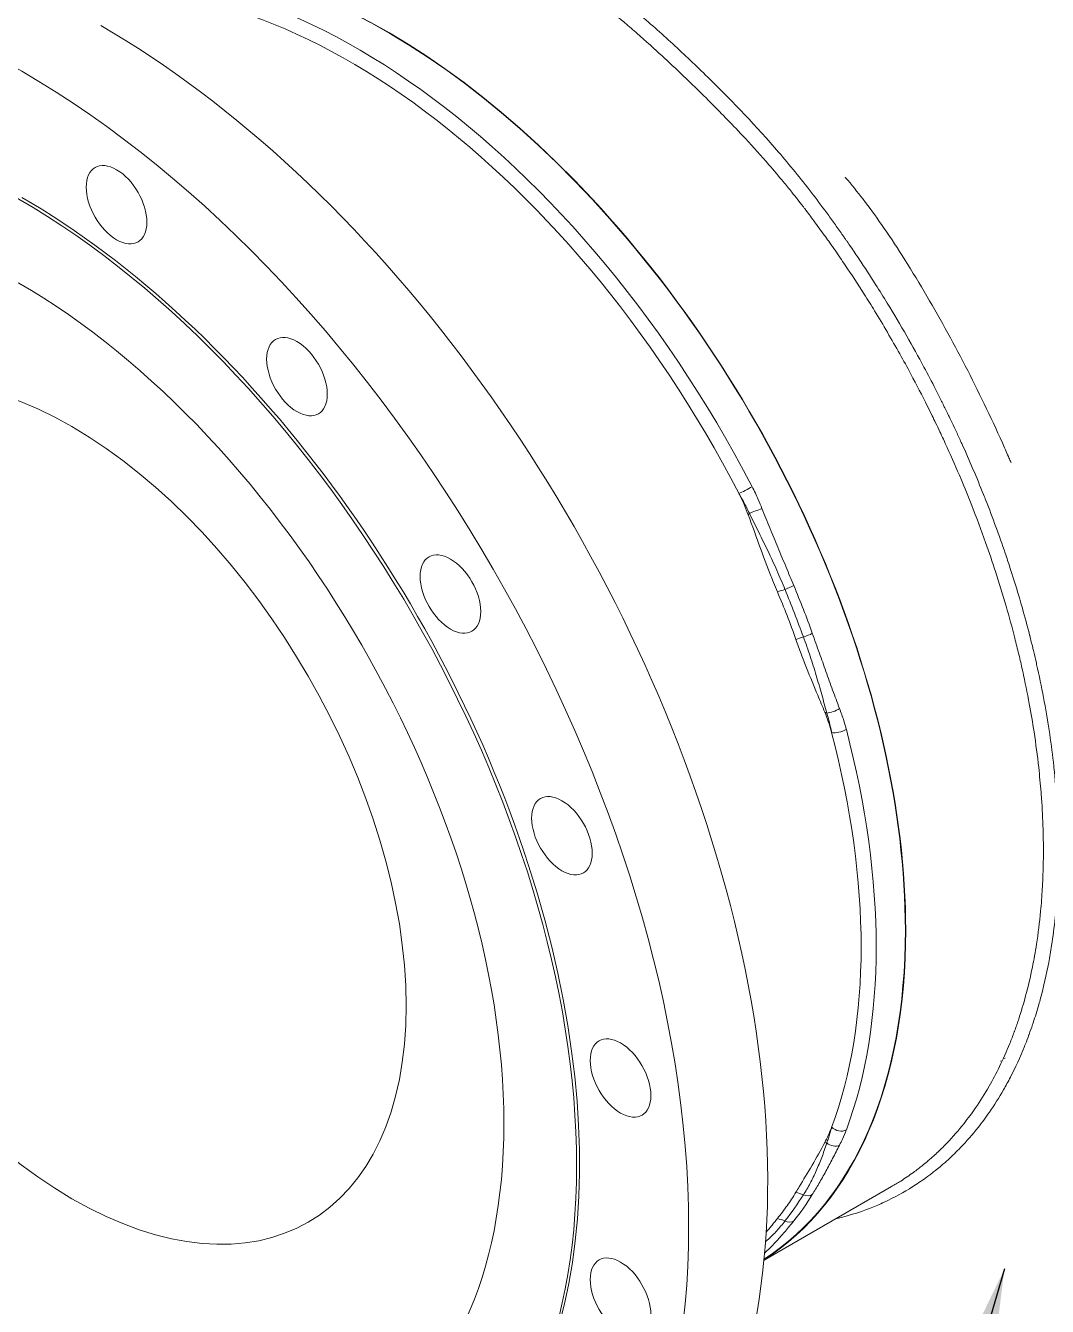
# Model space of a CAD drawing. Header units: millimetres. Extents: x -2122 to 22797, y 3569 to 89276.
# Drawn here: x 8869.5 to 9247.9, y 79414.9 to 79889 of the extents above; entities that cross this region are included whole.
import ezdxf

# ---------------------------------------------------------------- set-up
doc = ezdxf.new("R2010")
doc.units = ezdxf.units.MM
doc.header["$LTSCALE"] = 20
doc.layers.add('IA-TEXT', color=2, linetype='Continuous')
doc.layers.add('IA-TRAZ', color=8, linetype='Continuous', lineweight=5)
doc.styles.add('ING-AMB', font='romans.shx', dxfattribs={"width": 0.75, "oblique": 15})
doc.dimstyles.new('ING-AMB 16', dxfattribs={"dimscale": 16, "dimtxt": 3, "dimasz": 2.5, "dimexe": 1, "dimexo": 1, "dimgap": 1, "dimtad": 1, "dimdec": 0, "dimzin": 0, "dimdsep": 46, "dimtxsty": 'ING-AMB', "dimcen": 0.1, "dimclrd": 7, "dimclre": 7, "dimclrt": 2, "dimadec": 0, "dimazin": 0, "dimtfac": 1, "dimtdec": 0, "dimtmove": 0, "dimatfit": 0, "dimfxl": 1.25, "dimtfill": 1, "dimtolj": 1, "dimtzin": 0, "dimarcsym": 1})

# ---------------------------------------------------------------- blocks, each defined once
blk = doc.blocks.new('A$C6cb7b9ed')
at = {"color": 0, "linetype": 'Continuous', "lineweight": 0, "extrusion": (2.77556e-16, 0.816497, 0.57735)}
for p, q in [((761.4, 3539.31), (760.78, 3539.27)), ((761.84, 3540.27), (762.45, 3540.31)), ((673.19, 3465.52), (720.39, 3492.77))]:
    blk.add_line(p, q, dxfattribs=at)
at = {"color": 0, "linetype": 'Continuous', "lineweight": 0}
for centre, major_axis, ratio, start_param, end_param in [((398.33, 3620.46), (-174.62, 302.46), 0.57735, -0.785398, 5.497787), ((533.6, 3698.57), (-135.81, 235.23), 0.57735, -2.356194, -0.028271), ((533.6, 3698.57), (-135.71, 235.06), 0.57735, -2.356194, -0.029224), ((520, 3690.71), (-133.75, 231.66), 0.57735, -1.650408, -0.165325), ((397.25, 3619.84), (-146.05, 252.97), 0.57735, -0.785398, 5.497787), ((427.6, 3637.37), (174.62, -302.46), 0.57735, 0, 2.356194), ((397.25, 3619.84), (-127, 219.97), 0.57735, -0.785398, 5.497787), ((433.45, 3856.23), (7.94, -13.75), 0.57735, -3.926991, 2.356194), ((398.33, 3620.46), (146.05, -252.97), 0.57735, 0, 2.356194), ((500.25, 3792.6), (7.94, -13.75), 0.57735, -3.926991, 2.356194), ((666.69, 3750.98), (3.51, 1.82), 0.064569, -2.51687, -0.953837), ((657.88, 3737.8), (11.61, 10.72), 0.297446, -0.932933, -0.876925), ((670.23, 3743.06), (3.68, 1.43), 0.028493, -2.31699, -0.947141), ((557.08, 3712.12), (-7.94, 13.75), 0.57735, -3.926991, 2.356194), ((681.84, 3714.94), (3.64, 1.53), 0.186651, -1.892171, -0.94409), ((468.2, 3681.24), (-172.85, 290.91), 0.607225, -1.868471, -1.811552), ((688.61, 3697.5), (3.72, 1.33), 0.235719, -1.880807, -0.932725), ((698.53, 3670.1), (3.69, 1.42), 0.386988, -2.316365, -0.946517), ((520, 3690.71), (-133.75, 231.66), 0.57735, -2.697606, -2.014783), ((701.04, 3662.44), (3.82, 1), 0.351051, -2.469418, -0.906389), ((598.37, 3622.66), (-7.94, 13.75), 0.57735, -3.926991, 2.356194), ((533.6, 3698.57), (135.81, -235.23), 0.57735, 0.028271, 0.785398), ((533.6, 3698.57), (135.71, -235.06), 0.57735, 0.029224, 0.785398), ((620.07, 3532.99), (7.94, -13.75), 0.57735, -3.926991, 2.356194), ((701.04, 3516.39), (3.7, -1.38), 0.737177, -2.109318, -0.546309), ((698.53, 3510.79), (3.52, -1.79), 0.681961, -1.833332, -0.463484), ((468.2, 3737.09), (182.42, -285), 0.585043, 0.206731, 0.26365), ((688.61, 3492.78), (3.36, -2.08), 0.784271, -1.34423, -0.396148), ((416.93, 3631.2), (-133.75, 231.66), 0.57735, -2.522619, -2.522471), ((681.84, 3483.16), (3.09, -2.46), 0.792038, -1.252497, -0.304415), ((620.07, 3451.89), (-7.94, 13.75), 0.57735, -3.926991, 2.356194)]:
    blk.add_ellipse(centre, major_axis=major_axis, ratio=ratio, start_param=start_param, end_param=end_param, dxfattribs=at)
at = {"color": 0, "linetype": 'Continuous', "lineweight": 0, "extrusion": (-5.92297e-17, 1.581e-16, -1)}
blk.add_ellipse((522.8, 3692.32), major_axis=(-135.71, 235.06), ratio=0.57735, start_param=0.116977, end_param=1.64996, dxfattribs=at)
at = {"color": 0, "linetype": 'Continuous', "lineweight": 0, "extrusion": (2.36652e-16, 2.0073e-16, -1)}
blk.add_ellipse((416.93, 3631.2), major_axis=(87.5, -151.55), ratio=0.57735, start_param=-5.497787, end_param=0.785398, dxfattribs=at)
at = {"color": 0, "linetype": 'Continuous', "lineweight": 0, "extrusion": (1.67588e-16, -2.93137e-16, -1)}
blk.add_ellipse((677.44, 3709.3), major_axis=(14.82, 5.48), ratio=0.200132, start_param=-1.449267, end_param=-1.257671, dxfattribs=at)
at = {"color": 0, "linetype": 'Continuous', "lineweight": 0, "extrusion": (1.54181e-16, 1.69155e-16, -1)}
blk.add_ellipse((493.86, 3673.2), major_axis=(148, -222.63), ratio=0.704948, start_param=-1.304573, end_param=-1.231928, dxfattribs=at)
at = {"color": 0, "linetype": 'Continuous', "lineweight": 0, "extrusion": (3.02278e-16, -5.96191e-16, -1)}
blk.add_ellipse((684.42, 3691.3), major_axis=(14.64, 5.95), ratio=0.222438, start_param=-1.442526, end_param=-1.250929, dxfattribs=at)
at = {"color": 0, "linetype": 'Continuous', "lineweight": 0, "extrusion": (1.12983e-17, 1.10446e-16, -1)}
blk.add_ellipse((688.06, 3660.04), major_axis=(15.72, -1.61), ratio=0.637791, start_param=-1.130978, end_param=-1.074969, dxfattribs=at)
at = {"color": 0, "linetype": 'Continuous', "lineweight": 0, "extrusion": (1.64541e-16, 1.59096e-16, -1)}
blk.add_ellipse((522.8, 3692.32), major_axis=(135.71, -235.06), ratio=0.57735, start_param=-1.126361, end_param=-0.444435, dxfattribs=at)
at = {"color": 0, "linetype": 'Continuous', "lineweight": 0, "extrusion": (9.16829e-17, 6.41311e-17, -1)}
blk.add_ellipse((688.06, 3501.53), major_axis=(15.74, 1.44), ratio=0.509794, start_param=-1.019218, end_param=-0.96321, dxfattribs=at)
at = {"color": 0, "linetype": 'Continuous', "lineweight": 0, "extrusion": (1.35463e-16, 3.46867e-16, -1)}
blk.add_ellipse((493.86, 3666.58), major_axis=(179.24, -198.35), ratio=0.605182, start_param=-0.172887, end_param=-0.100243, dxfattribs=at)
at = {"color": 0, "linetype": 'Continuous', "lineweight": 0, "extrusion": (-7.04245e-17, 1.87349e-16, -1)}
blk.add_ellipse((684.42, 3477.61), major_axis=(12.83, -9.22), ratio=0.777375, start_param=-2.042262, end_param=-1.850666, dxfattribs=at)
at = {"color": 0, "linetype": 'Continuous', "lineweight": 0, "extrusion": (3.41435e-17, 2.45894e-16, -1)}
blk.add_ellipse((677.44, 3467.68), major_axis=(13.03, -8.94), ratio=0.799681, start_param=-2.025212, end_param=-1.833616, dxfattribs=at)
at = {"color": 0, "linetype": 'Continuous', "lineweight": 0}
for points, knots in [([(621.82, 3931.03), (623.58, 3929.61), (625.33, 3928.15), (629.28, 3924.8), (631.47, 3922.89), (635.85, 3919.01), (638.03, 3917.03), (644.55, 3911.01), (648.88, 3906.87), (661.81, 3894.14), (670.38, 3885.2), (682.7, 3870.89), (686.71, 3865.97), (692.59, 3858.36), (694.52, 3855.78), (697.38, 3851.89), (698.32, 3850.58), (700.2, 3847.96), (701.14, 3846.64), (702.06, 3845.31)], [0.01581413, 0.01581413, 0.01581413, 0.01581413, 0.01975354, 0.01975354, 0.02469194, 0.02469194, 0.02963035, 0.02963035, 0.03950715, 0.03950715, 0.05926075, 0.05926075, 0.06913755, 0.06913755, 0.07407595, 0.07407595, 0.07654515, 0.07654515, 0.07901435, 0.07901435, 0.07901435, 0.07901435]), ([(776.65, 3617.11), (776.65, 3619.76), (776.61, 3622.42), (776.41, 3628.87), (776.22, 3632.67), (775.89, 3637.25), (775.83, 3638), (775.53, 3641.79), (775.24, 3644.86), (774.43, 3652.28), (773.85, 3656.65), (772.65, 3664.53), (772.07, 3668.01), (770.68, 3675.51), (769.87, 3679.53), (768.94, 3683.75), (768.91, 3683.91), (768.46, 3685.93), (768.03, 3687.81), (767.56, 3689.77), (767.54, 3689.84), (767.06, 3691.88), (766.57, 3693.85), (766.06, 3695.83), (766.06, 3695.83), (766.06, 3695.84), (765.06, 3699.77), (763.98, 3703.7), (761.61, 3711.89), (760.3, 3716.16), (757.75, 3724.01), (756.53, 3727.59), (753.63, 3735.77), (751.91, 3740.36), (748.82, 3748.19), (747.51, 3751.42), (744.5, 3758.57), (742.79, 3762.47), (740.55, 3767.38), (740.09, 3768.39), (739.19, 3770.34), (738.74, 3771.28), (737.79, 3773.32), (737.27, 3774.41), (736.33, 3776.36), (735.91, 3777.22), (734.92, 3779.24), (734.34, 3780.41), (731.74, 3785.61), (729.67, 3789.61), (726.21, 3796.06), (724.85, 3798.54), (720.47, 3806.37), (717.36, 3811.67), (712.88, 3818.98), (711.59, 3821.06), (707.98, 3826.75), (705.63, 3830.34), (702.01, 3835.72), (700.76, 3837.54), (699.19, 3839.81), (698.87, 3840.27), (698.39, 3840.95), (698.23, 3841.18), (697.91, 3841.64), (697.74, 3841.87), (697.03, 3842.88), (696.47, 3843.67), (695.82, 3844.58), (695.73, 3844.7), (694.34, 3846.64), (693.02, 3848.45), (690.55, 3851.77), (689.41, 3853.28), (688.05, 3855.06), (687.84, 3855.32), (686.27, 3857.36), (684.89, 3859.11), (682.44, 3862.17), (681.37, 3863.48), (678.55, 3866.89), (676.8, 3868.95), (672.16, 3874.3), (669.24, 3877.54), (665.41, 3881.67), (664.52, 3882.62), (661.55, 3885.75), (659.47, 3887.9), (656.6, 3890.83), (655.82, 3891.62), (652.82, 3894.64), (650.6, 3896.84), (647.72, 3899.67), (647.06, 3900.31), (643.71, 3903.55), (641.03, 3906.11), (635.65, 3911.15), (632.95, 3913.63), (629.82, 3916.43), (629.4, 3916.81), (627.88, 3918.16), (626.77, 3919.14), (624.15, 3921.42), (622.62, 3922.73), (620.8, 3924.27), (620.5, 3924.52), (618.49, 3926.2), (616.77, 3927.61), (615.05, 3928.98)], [0.2267246, 0.2267246, 0.2267246, 0.2267246, 0.2315931, 0.2315931, 0.2384551, 0.2384551, 0.2397895, 0.2397895, 0.2452167, 0.2452167, 0.2528545, 0.2528545, 0.2588398, 0.2588398, 0.2656514, 0.2656514, 0.2659195, 0.2659195, 0.2690572, 0.2690572, 0.2691857, 0.2691857, 0.2724519, 0.2724519, 0.272463, 0.272463, 0.272463, 0.2789844, 0.2789844, 0.2860861, 0.2860861, 0.2920494, 0.2920494, 0.2997093, 0.2997093, 0.3051143, 0.3051143, 0.3116468, 0.3116468, 0.3133324, 0.3133324, 0.3149131, 0.3149131, 0.3167379, 0.3167379, 0.3181793, 0.3181793, 0.3201435, 0.3201435, 0.3269554, 0.3269554, 0.3312443, 0.3312443, 0.3405787, 0.3405787, 0.3443092, 0.3443092, 0.3508417, 0.3508417, 0.3542019, 0.3542019, 0.3550533, 0.3550533, 0.355479, 0.355479, 0.3559048, 0.3559048, 0.3573742, 0.3573742, 0.3576077, 0.3576077, 0.361014, 0.361014, 0.3639067, 0.3639067, 0.3644191, 0.3644191, 0.3678247, 0.3678247, 0.3704392, 0.3704392, 0.3746366, 0.3746366, 0.3814482, 0.3814482, 0.3835041, 0.3835041, 0.3882598, 0.3882598, 0.3900366, 0.3900366, 0.3950714, 0.3950714, 0.3965691, 0.3965691, 0.4026319, 0.4026319, 0.4086947, 0.4086947, 0.4096341, 0.4096341, 0.4120987, 0.4120987, 0.415498, 0.415498, 0.4161665, 0.4161665, 0.4199755, 0.4199755, 0.4199755, 0.4199755]), ([(764.68, 3760.71), (764.63, 3760.82), (764.49, 3761.15), (764.19, 3761.85), (763.94, 3762.42), (762.95, 3764.7), (762.2, 3766.4), (759.3, 3772.92), (757.07, 3777.72), (752.49, 3787.22), (750.14, 3791.92), (745.32, 3801.24), (742.85, 3805.86), (737.77, 3815.03), (735.17, 3819.59), (729.86, 3828.6), (727.14, 3833.06), (721.88, 3841.32), (719.34, 3845.13), (714.5, 3852.06), (712.21, 3855.21), (707.75, 3860.99), (705.59, 3863.66), (703.36, 3866.28), (703.32, 3866.32), (703.29, 3866.36), (703.29, 3866.36), (703.28, 3866.37), (703.28, 3866.37), (703.28, 3866.37), (703.28, 3866.38), (703.28, 3866.38), (703.28, 3866.38), (703.28, 3866.38), (703.28, 3866.38), (703.27, 3866.38), (703.27, 3866.38), (703.27, 3866.38), (703.27, 3866.38), (703.27, 3866.38), (703.27, 3866.38), (703.27, 3866.38)], [63.240716, 63.240716, 63.240716, 63.240716, 63.688816, 63.688816, 65.580171, 65.580171, 71.25443, 71.25443, 87.310452, 87.310452, 103.142434, 103.142434, 118.895533, 118.895533, 134.61505, 134.61505, 150.281306, 150.281306, 164.052932, 164.052932, 175.861919, 175.861919, 186.440638, 186.440638, 186.598155, 186.598155, 186.61378, 186.61378, 186.621592, 186.621592, 186.623545, 186.623545, 186.624522, 186.624522, 186.62501, 186.62501, 186.625254, 186.625254, 186.625376, 186.625376, 186.625398, 186.625398, 186.625398, 186.625398]), ([(702.06, 3845.31), (702.13, 3845.22), (702.19, 3845.12), (702.33, 3844.93), (702.4, 3844.84), (702.48, 3844.72), (702.49, 3844.7), (702.63, 3844.5), (702.75, 3844.34), (702.91, 3844.1), (702.95, 3844.04), (703.22, 3843.66), (703.44, 3843.34), (703.77, 3842.88), (703.87, 3842.73), (704.4, 3841.96), (704.83, 3841.34), (706.31, 3839.19), (707.36, 3837.64), (710.47, 3833), (712.51, 3829.88), (715.97, 3824.44), (717.41, 3822.13), (721.3, 3815.78), (723.71, 3811.71), (728.23, 3803.82), (730.35, 3799.99), (733.88, 3793.42), (735.31, 3790.69), (737.39, 3786.62), (738.06, 3785.29), (738.89, 3783.62), (739.06, 3783.28), (739.88, 3781.64), (740.52, 3780.34), (741.34, 3778.66), (741.52, 3778.28), (741.72, 3777.86), (741.74, 3777.83), (742.75, 3775.74), (743.72, 3773.68), (745.27, 3770.34), (745.86, 3769.07), (749.28, 3761.52), (751.96, 3755.24), (754.76, 3748.23), (755.05, 3747.52), (757.89, 3740.3), (760.28, 3733.79), (763.11, 3725.49), (763.7, 3723.71), (765.9, 3716.93), (767.43, 3711.93), (769.79, 3703.61), (770.68, 3700.29), (771.55, 3696.9), (771.57, 3696.82), (771.98, 3695.22), (772.35, 3693.71), (772.76, 3692.02), (772.81, 3691.83), (772.93, 3691.34), (773, 3691.04), (773.4, 3689.35), (773.72, 3687.96), (774.19, 3685.9), (774.34, 3685.22), (775.39, 3680.43), (776.22, 3676.35), (778.46, 3664.2), (779.64, 3656.22), (780.54, 3647.98), (780.58, 3647.59), (781.26, 3641.19), (781.72, 3635.25), (782, 3629.01), (782.02, 3628.64), (782.08, 3627.24), (782.11, 3626.22), (782.21, 3623.11), (782.25, 3621.04), (782.27, 3617.28), (782.27, 3615.58), (782.23, 3612.53), (782.21, 3611.18), (782.1, 3607.5), (782, 3605.17), (781.45, 3595.66), (780.72, 3588.69), (779.35, 3579.87), (778.99, 3577.79), (777.75, 3571.23), (776.75, 3566.84), (775.39, 3561.76), (775.17, 3560.96), (774.29, 3557.88), (773.6, 3555.63), (772.78, 3553.19), (772.71, 3552.97), (772.22, 3551.54), (771.8, 3550.33), (771.34, 3549.09), (771.32, 3549.04), (770.89, 3547.84), (770.45, 3546.71), (769.88, 3545.28), (769.76, 3544.97), (768.03, 3540.69), (766.29, 3536.9), (763.59, 3531.69), (762.74, 3530.14), (760.22, 3525.74), (758.47, 3522.97), (755.28, 3518.37), (753.89, 3516.48), (750.39, 3512.07), (748.24, 3509.61), (744.49, 3505.7), (742.94, 3504.2), (740.52, 3501.99), (739.67, 3501.25), (738.22, 3500.02), (737.61, 3499.51), (736.76, 3498.83), (736.52, 3498.64), (735.91, 3498.16), (735.55, 3497.87), (734.68, 3497.21), (734.19, 3496.84), (732.04, 3495.26), (730.37, 3494.12), (728.56, 3492.96), (728.45, 3492.89), (724.91, 3490.65), (721.36, 3488.73), (717.46, 3486.93), (717.23, 3486.83), (716.25, 3486.38), (715.48, 3486.05), (709.93, 3483.72), (704.96, 3482.1), (699.78, 3480.87)], [-0.0000001, -0.0000001, -0.0000001, -0.0000001, 0.0001767, 0.0001767, 0.0003535, 0.0003535, 0.0003955, 0.0003955, 0.000707, 0.000707, 0.0008251, 0.0008251, 0.001414, 0.001414, 0.0016845, 0.0016845, 0.0028281, 0.0028281, 0.0056563, 0.0056563, 0.0113126, 0.0113126, 0.0154549, 0.0154549, 0.0226253, 0.0226253, 0.0292647, 0.0292647, 0.033938, 0.033938, 0.0361845, 0.0361845, 0.0367662, 0.0367662, 0.0389572, 0.0389572, 0.0395944, 0.0395944, 0.0396488, 0.0396488, 0.0431145, 0.0431145, 0.0452507, 0.0452507, 0.0557859, 0.0557859, 0.0569791, 0.0569791, 0.0678761, 0.0678761, 0.0708449, 0.0708449, 0.0791888, 0.0791888, 0.0847102, 0.0847102, 0.0848452, 0.0848452, 0.0873605, 0.0873605, 0.0876734, 0.0876734, 0.0881765, 0.0881765, 0.0905015, 0.0905015, 0.0916426, 0.0916426, 0.098575, 0.098575, 0.1124396, 0.1124396, 0.1131269, 0.1131269, 0.1237687, 0.1237687, 0.1244396, 0.1244396, 0.1263042, 0.1263042, 0.130096, 0.130096, 0.1332368, 0.1332368, 0.1357523, 0.1357523, 0.140169, 0.140169, 0.1540341, 0.1540341, 0.1583777, 0.1583777, 0.1678994, 0.1678994, 0.1696904, 0.1696904, 0.174832, 0.174832, 0.1753468, 0.1753468, 0.1781749, 0.1781749, 0.1782983, 0.1782983, 0.1810031, 0.1810031, 0.1817646, 0.1817646, 0.1914153, 0.1914153, 0.1956298, 0.1956298, 0.2036285, 0.2036285, 0.2094949, 0.2094949, 0.217813, 0.217813, 0.2233607, 0.2233607, 0.2262539, 0.2262539, 0.2282928, 0.2282928, 0.2290821, 0.2290821, 0.230292, 0.230292, 0.2319103, 0.2319103, 0.2372245, 0.2372245, 0.2375666, 0.2375666, 0.2482342, 0.2482342, 0.2488793, 0.2488793, 0.2510895, 0.2510895, 0.2646907, 0.2646907, 0.2646907, 0.2646907]), ([(668.81, 3751.84), (669.62, 3750.28), (670.37, 3748.69), (671.53, 3746), (671.98, 3744.91), (672.41, 3743.81)], [0, 0, 0, 0, 0.002669896, 0.002669896, 0.004460236, 0.004460236, 0.004460236, 0.004460236]), ([(667.76, 3742.01), (667.41, 3742.75), (667.05, 3743.49), (666.68, 3744.23), (666.32, 3744.96), (665.94, 3745.69), (665.55, 3746.41), (665.17, 3747.13), (664.77, 3747.85), (664.36, 3748.56), (664.26, 3748.74), (664.16, 3748.92), (664.05, 3749.09)], [0, 0, 0, 0, 0.001247938, 0.001247938, 0.001247938, 0.002493731, 0.002493731, 0.002493731, 0.003736621, 0.003736621, 0.003736621, 0.004050033, 0.004050033, 0.004050033, 0.004050033]), ([(667.36, 3741.42), (668.8, 3737.46), (670.4, 3733.09), (673.41, 3724.84), (674.98, 3720.56), (677.17, 3715.21), (677.65, 3714.06), (678.15, 3712.91)], [-3.112735, -3.112735, -3.112735, -3.112735, -1.756639, -1.756639, -0.384203, -0.384203, 0, 0, 0, 0]), ([(680.96, 3713.81), (679.99, 3716.19), (678.98, 3718.56), (676.88, 3723.28), (675.8, 3725.63), (673.57, 3730.32), (672.43, 3732.65), (670.11, 3737.32), (668.93, 3739.65), (667.76, 3742.01)], [0, 0, 0, 0, 0.00395503, 0.00395503, 0.00791006, 0.00791006, 0.01186509, 0.01186509, 0.01582012, 0.01582012, 0.01582012, 0.01582012]), ([(672.41, 3743.81), (673.36, 3741.39), (674.34, 3738.99), (676.3, 3734.21), (677.29, 3731.84), (679.31, 3726.99), (680.34, 3724.54), (682.31, 3719.81), (683.26, 3717.54), (684.21, 3715.28)], [0, 0, 0, 0, 0.00393252, 0.00393252, 0.00786503, 0.00786503, 0.0119497, 0.0119497, 0.01573006, 0.01573006, 0.01573006, 0.01573006]), ([(678.15, 3712.91), (679.4, 3710.01), (680.6, 3707.08), (682.88, 3701.21), (683.96, 3698.25), (684.98, 3695.29)], [-1.931121, -1.931121, -1.931121, -1.931121, -0.965013, -0.965013, 0, 0, 0, 0]), ([(684.98, 3695.29), (685.3, 3694.39), (685.61, 3693.49), (686.25, 3691.71), (686.58, 3690.84), (687.57, 3688.21), (688.26, 3686.48), (690.28, 3681.45), (691.71, 3678.02), (693.95, 3672.61), (694.83, 3670.46), (695.68, 3668.42)], [-2.976523, -2.976523, -2.976523, -2.976523, -2.689803, -2.689803, -2.404367, -2.404367, -1.834724, -1.834724, -0.722689, -0.722689, 0, 0, 0, 0]), ([(696.44, 3668.09), (695.82, 3670.34), (695.2, 3672.64), (693.91, 3677.29), (693.23, 3679.64), (691.81, 3684.35), (691.07, 3686.72), (689.48, 3691.48), (688.65, 3693.87), (687.77, 3696.26)], [0, 0, 0, 0, 0.00395503, 0.00395503, 0.00791006, 0.00791006, 0.01186509, 0.01186509, 0.01582012, 0.01582012, 0.01582012, 0.01582012]), ([(691.07, 3697.59), (691.96, 3695.12), (692.83, 3692.67), (694.51, 3687.97), (695.32, 3685.73), (696.95, 3681.17), (697.78, 3678.87), (699.44, 3674.29), (700.27, 3672.02), (701.14, 3669.78)], [0, 0, 0, 0, 0.00408467, 0.00408467, 0.00786503, 0.00786503, 0.01179755, 0.01179755, 0.01573006, 0.01573006, 0.01573006, 0.01573006]), ([(701.14, 3669.78), (701.72, 3668.26), (702.26, 3666.73), (703.08, 3664.13), (703.39, 3663.07), (703.67, 3662)], [0, 0, 0, 0, 0.002669896, 0.002669896, 0.004460236, 0.004460236, 0.004460236, 0.004460236]), ([(695.68, 3668.42), (696.62, 3666.15), (697.45, 3663.81), (698.14, 3661.3), (698.16, 3661.2), (698.19, 3661.11)], [-3.2185157, -3.2185157, -3.2185157, -3.2185157, -2.4237441, -2.4237441, -2.3932244, -2.3932244, -2.3932244, -2.3932244]), ([(720.39, 3492.77), (721.55, 3493.44), (722.69, 3494.13), (725.41, 3495.86), (726.96, 3496.93), (729.08, 3498.47), (729.66, 3498.9), (730.74, 3499.73), (731.25, 3500.13), (732.41, 3501.05), (733.06, 3501.59), (734.11, 3502.48), (734.51, 3502.83), (735.39, 3503.59), (735.85, 3504.01), (737.5, 3505.51), (738.66, 3506.61), (740.16, 3508.13), (740.54, 3508.51), (743.12, 3511.2), (745.23, 3513.62), (748.74, 3518.05), (750.17, 3519.99), (753.3, 3524.54), (754.96, 3527.18), (757.9, 3532.31), (759.2, 3534.76), (761.76, 3540.01), (763.01, 3542.82), (764.19, 3545.74), (764.2, 3545.75), (764.76, 3547.16), (765.31, 3548.57), (765.86, 3550.07), (765.89, 3550.14), (766.42, 3551.58), (766.9, 3552.97), (767.41, 3554.5), (767.45, 3554.63), (768.43, 3557.57), (769.28, 3560.45), (771, 3566.83), (771.83, 3570.35), (773.13, 3576.76), (773.64, 3579.61), (774.71, 3586.5), (775.22, 3590.57), (775.88, 3597.49), (776.09, 3600.28), (776.3, 3603.97), (776.35, 3604.85), (776.47, 3607.59), (776.54, 3609.47), (776.6, 3612.23), (776.62, 3613.09), (776.64, 3615), (776.65, 3616.06), (776.65, 3617.11)], [0.1190973, 0.1190973, 0.1190973, 0.1190973, 0.1226083, 0.1226083, 0.1275326, 0.1275326, 0.12942, 0.12942, 0.1310751, 0.1310751, 0.1332516, 0.1332516, 0.1346177, 0.1346177, 0.1362314, 0.1362314, 0.1403372, 0.1403372, 0.1417029, 0.1417029, 0.1498546, 0.1498546, 0.1558731, 0.1558731, 0.1634778, 0.1634778, 0.1700434, 0.1700434, 0.1771009, 0.1771009, 0.1771286, 0.1771286, 0.1805067, 0.1805067, 0.1806711, 0.1806711, 0.1839125, 0.1839125, 0.1842137, 0.1842137, 0.1907241, 0.1907241, 0.198384, 0.198384, 0.2043472, 0.2043472, 0.2125543, 0.2125543, 0.2179704, 0.2179704, 0.2196394, 0.2196394, 0.223182, 0.223182, 0.2247818, 0.2247818, 0.2267246, 0.2267246, 0.2267246, 0.2267246]), ([(696.44, 3508.94), (696.65, 3509.52), (696.85, 3510.09), (697.05, 3510.67), (697.24, 3511.25), (697.42, 3511.83), (697.6, 3512.41), (697.77, 3512.98), (697.93, 3513.56), (698.08, 3514.13), (698.12, 3514.27), (698.15, 3514.41), (698.19, 3514.56)], [0, 0, 0, 0, 0.001247938, 0.001247938, 0.001247938, 0.002493731, 0.002493731, 0.002493731, 0.003736621, 0.003736621, 0.003736621, 0.004050033, 0.004050033, 0.004050033, 0.004050033]), ([(703.67, 3513.79), (703.25, 3512.68), (702.78, 3511.55), (701.9, 3509.64), (701.53, 3508.88), (701.14, 3508.11)], [0, 0, 0, 0, 0.002669896, 0.002669896, 0.004460236, 0.004460236, 0.004460236, 0.004460236]), ([(695.68, 3509.11), (694.2, 3506.33), (692.56, 3503.36), (689.4, 3497.94), (687.75, 3495.24), (685.8, 3492.04), (685.39, 3491.36), (684.98, 3490.69)], [-3.112735, -3.112735, -3.112735, -3.112735, -1.756639, -1.756639, -0.384203, -0.384203, 0, 0, 0, 0]), ([(687.77, 3489.75), (688.65, 3491.12), (689.48, 3492.55), (691.07, 3495.5), (691.81, 3497.03), (693.23, 3500.2), (693.91, 3501.84), (695.2, 3505.26), (695.82, 3507.04), (696.44, 3508.94)], [0, 0, 0, 0, 0.00395503, 0.00395503, 0.00791006, 0.00791006, 0.01186509, 0.01186509, 0.01582012, 0.01582012, 0.01582012, 0.01582012]), ([(701.14, 3508.11), (700.27, 3506.42), (699.44, 3504.78), (697.78, 3501.58), (696.95, 3500.03), (695.25, 3496.93), (694.38, 3495.4), (692.7, 3492.51), (691.89, 3491.16), (691.07, 3489.85)], [0, 0, 0, 0, 0.00393252, 0.00393252, 0.00786503, 0.00786503, 0.0119497, 0.0119497, 0.01573006, 0.01573006, 0.01573006, 0.01573006]), ([(684.98, 3490.69), (683.96, 3489.01), (682.87, 3487.35), (680.6, 3484.11), (679.4, 3482.52), (678.15, 3480.97)], [-1.931121, -1.931121, -1.931121, -1.931121, -0.965013, -0.965013, 0, 0, 0, 0]), ([(684.21, 3480.08), (683.19, 3478.79), (682.16, 3477.55), (680.18, 3475.24), (679.23, 3474.17), (677.29, 3472.06), (676.3, 3471.03), (674.69, 3469.41), (674.05, 3468.8), (673.43, 3468.21)], [0, 0, 0, 0, 0.00408467, 0.00408467, 0.00786503, 0.00786503, 0.01179755, 0.01179755, 0.01432993, 0.01432993, 0.01432993, 0.01432993]), ([(673.77, 3472.42), (674.08, 3472.69), (674.38, 3472.96), (675.8, 3474.24), (676.88, 3475.32), (678.98, 3477.6), (679.99, 3478.8), (680.96, 3480.06)], [0.006835116, 0.006835116, 0.006835116, 0.006835116, 0.007910059, 0.007910059, 0.011865088, 0.011865088, 0.015820118, 0.015820118, 0.015820118, 0.015820118]), ([(678.15, 3480.97), (677.77, 3480.49), (677.39, 3480.03), (676.66, 3479.12), (676.3, 3478.68), (675.28, 3477.44), (674.63, 3476.67), (674, 3475.93)], [-2.976523, -2.976523, -2.976523, -2.976523, -2.689803, -2.689803, -2.404367, -2.404367, -1.873758, -1.873758, -1.873758, -1.873758])]:
    blk.add_open_spline(points, degree=3, knots=knots, dxfattribs=at)
for points in [[(689.4, 3853.29), (689.39, 3853.24), (689.39, 3853.19), (689.39, 3853.14)], [(696.44, 3843.67), (696.44, 3843.68), (696.44, 3843.69), (696.44, 3843.71)], [(663.96, 3749.26), (663.99, 3749.21), (664.02, 3749.15), (664.05, 3749.09)], [(664.05, 3749.09), (665.36, 3746.54), (666.44, 3743.92), (667.36, 3741.42)], [(698.19, 3661.11), (697.73, 3663.48), (697.13, 3665.8), (696.44, 3668.09)], [(698.19, 3661.11), (698.2, 3661.05), (698.22, 3660.99), (698.24, 3660.94)], [(698.19, 3514.56), (697.47, 3512.67), (696.57, 3510.8), (695.68, 3509.11)], [(698.24, 3514.68), (698.22, 3514.64), (698.2, 3514.6), (698.19, 3514.56)]]:
    blk.add_open_spline(points, degree=3, dxfattribs=at)

msp = doc.modelspace()

# ---------------------------------------------------------------- block references
at = {"layer": 'IA-TRAZ'}
msp.add_blockref('A$C6cb7b9ed', (8469.77, 75966.46, 10192.11), dxfattribs=at)

# ---------------------------------------------------------------- leaders
at = {"layer": 'IA-TEXT'}
msp.add_leader([(9232.01, 79428.77), (9060.88, 78850.68), (9024.71, 78850.68)], dimstyle='ING-AMB 16', override={"dimgap": 1, "dimtad": 0}, dxfattribs=at)

doc.saveas('drawing.dxf')
